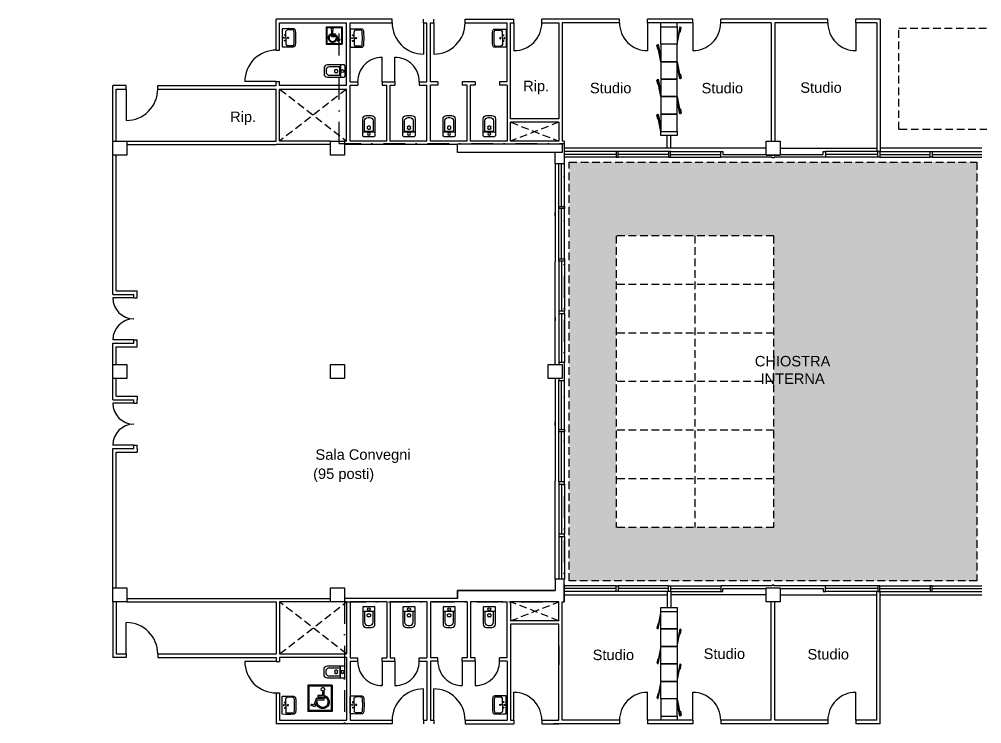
# Model space of a CAD drawing. Header units: millimetres. Extents: x 1461 to 2567, y 872 to 1347.
# Drawn here: x 2232.3 to 2453, y 1056.4 to 1217.8 of the extents above; entities that cross this region are included whole.
import ezdxf

# ---------------------------------------------------------------- set-up
doc = ezdxf.new("R2010")
doc.units = ezdxf.units.MM
for name, pattern in [('CONTINUA', [0]), ('HIDDEN', [0.375, 0.25, -0.125]), ('TRATTO-PUNTO', [1, 0.5, -0.25, 0, -0.25])]:
    doc.linetypes.add(name, pattern=pattern)
for name, color, linetype in [('arredi', 143, 'Continuous'), ('DIVISIONE', 5, 'Continuous'), ('PROIEZIONI', 4, 'CONTINUA'), ('RETINI', 8, 'Continuous'), ('SEZIONI', 7, 'Continuous'), ('TESTO', 7, 'Continuous')]:
    doc.layers.add(name, color=color, linetype=linetype)
doc.styles.add('Arial', font='Arial.ttf')

# ---------------------------------------------------------------- blocks, each defined once
blk = doc.blocks.new('AR029', base_point=(2.753, 4.391))
for p, q in [((2.578, 4.371), (2.578, 3.891)), ((2.579, 4.262), (2.928, 4.262)), ((2.598, 4.391), (2.908, 4.391)), ((2.629, 4.226), (2.629, 3.947)), ((2.855, 4.246), (2.649, 4.246)), ((2.709, 4.118), (2.709, 4.16)), ((2.729, 4.18), (2.78, 4.18)), ((2.8, 4.16), (2.8, 4.118)), ((2.875, 3.947), (2.875, 4.226)), ((2.928, 3.891), (2.928, 4.371)), ((2.78, 4.098), (2.729, 4.098)), ((2.678, 3.791), (2.828, 3.791)), ((2.729, 3.847), (2.775, 3.847))]:
    blk.add_line(p, q)
blk.add_circle((2.753, 4.318), 0.0415)
for centre, radius, start, end in [((2.598, 4.371), 0.02, 90, 180), ((2.649, 4.226), 0.02, 90, 180), ((2.729, 4.16), 0.02, 90, 180), ((2.78, 4.16), 0.02, 0, 90), ((2.855, 4.226), 0.02, 0, 90), ((2.908, 4.371), 0.02, 0, 90), ((2.678, 3.891), 0.1, 180, 270), ((2.729, 3.947), 0.1, 180, 270), ((2.729, 4.118), 0.02, 180, 270), ((2.775, 3.947), 0.1, 270, 0), ((2.78, 4.118), 0.02, 270, 0), ((2.828, 3.891), 0.1, 270, 0)]:
    blk.add_arc(centre, radius, start, end)
blk = doc.blocks.new('SANI202R')
for p, q in [((0.158, 0), (0.158, 0.232)), ((0.158, 0), (0.158, -0.232)), ((0.393, 0.282), (0.208, 0.282)), ((0.393, -0.282), (0.208, -0.282))]:
    blk.add_line(p, q)
blk.add_lwpolyline([(0.02, 0.305), (0.02, 0), (0.02, -0.305, 0.270322), (0.036, -0.325, 0.012971), (0.431, -0.325, 0.351801), (0.504, -0.25, 0.023121), (0.515, 0, 0.023121), (0.504, 0.25, 0.351801), (0.431, 0.325, 0.012971), (0.036, 0.325, 0.270322)], format="xyb", close=True)
for centre, radius in [((0.086, 0), 0.0175), ((0.117, 0.1), 0.015), ((0.23, 0), 0.023), ((0.117, -0.1), 0.015)]:
    blk.add_circle(centre, radius)
for centre, radius, start, end in [((0.208, 0.232), 0.05, 90, 180), ((0.398, 0.233), 0.0491, 20.305, 95.8759), ((-2.256, 0.008), 2.711, 359.8359, 5.134), ((-2.256, -0.008), 2.711, 354.866, 0.1641), ((0.208, -0.232), 0.05, 180, 270), ((0.398, -0.233), 0.0491, 264.1241, 339.695)]:
    blk.add_arc(centre, radius, start, end)
blk = doc.blocks.new('HANDICAP')
for p, q in [((0, 13), (1, 13)), ((0, 13), (0, 11.917)), ((0.042, 12.958), (0.958, 12.958)), ((0.042, 12.958), (0.042, 11.958)), ((0.342, 12.778), (0.342, 12.392)), ((0.4, 12.764), (0.4, 12.571)), ((0.958, 12.958), (0.958, 11.958)), ((1, 13), (1, 11.917)), ((0.308, 12.571), (0.308, 12.513)), ((0.342, 12.392), (0.617, 12.392)), ((0.4, 12.571), (0.587, 12.571)), ((0.4, 12.513), (0.4, 12.45)), ((0.4, 12.513), (0.587, 12.513)), ((0.4, 12.45), (0.658, 12.45)), ((0.587, 12.571), (0.587, 12.513)), ((0.617, 12.392), (0.717, 12.108)), ((0.618, 12.288), (0.649, 12.199)), ((0.658, 12.45), (0.752, 12.185)), ((0.752, 12.185), (0.846, 12.221)), ((0.867, 12.167), (0.846, 12.221)), ((0, 11.917), (1, 11.917)), ((0.042, 11.958), (0.958, 11.958)), ((0.717, 12.108), (0.867, 12.167))]:
    blk.add_line(p, q)
for centre, radius, start, end in [((0.387, 12.837), 0.075, 280.1076, 232.9666), ((0.398, 12.311), 0.275, 109.0883, 335.8906), ((0.398, 12.311), 0.221, 114.0315, 353.9362)]:
    blk.add_arc(centre, radius, start, end)
blk = doc.blocks.new('MODULOPARETEATTREZZATA')
at = {"linetype": 'Continuous'}
for p, q in [((47, 0), (0, 0)), ((0, 0), (0, -50)), ((47, 0), (56.2, -49.1)), ((47, -50), (47, 0)), ((54.3, -49.5), (47, -10.8)), ((0, -50), (47, -50)), ((56.2, -49.1), (54.3, -49.5)), ((54.9, -35.7), (55.9, -35.5)), ((57.1, -47.5), (54.9, -35.7)), ((55.9, -35.5), (58.1, -47.3)), ((58.1, -47.3), (57.1, -47.5))]:
    blk.add_line(p, q, dxfattribs=at)

msp = doc.modelspace()

# ---------------------------------------------------------------- hatches: boundary and pattern name
at = {"layer": 'RETINI'}
h = msp.add_hatch(dxfattribs=at)
h.set_pattern_fill('AR-SAND', color=256, scale=0.2)
h.set_pattern_definition([(37.5, (-292100.401, 422237.991), (-0.32000626, 9.78826475), [0, -7.7216, 0, -8.636, 0, -8.255]), (7.5, (-292100.401, 422237.99), (8.99046566, 14.336502), [0, -4.1656, 0, -6.9596, 0, -2.667]), (327.5, (-292106.649, 422237.991), (15.8198474, 0.0287437), [0, -2.54, 0, -9.144, 0, -11.938]), (317.5, (-292106.649, 422237.99), (15.27112905, 4.45858647), [0, -1.27, 0, -5.9944, 0, -6.858])])
h.paths.add_polyline_path([(1996.97, 1185.11), (1903.53, 1185.11), (1903.53, 1089.12), (1996.97, 1089.12)])
h.paths.add_polyline_path([(1986.5, 1168.22), (1986.5, 1101.37), (1914.26, 1101.37), (1914.26, 1168.22)], flags=16)
h.paths.add_polyline_path([(1968.44, 1157.08), (1968.44, 1101.37), (1932.32, 1101.37), (1932.32, 1157.08)], flags=0)
h.paths.add_polyline_path([(2196.65, 1185.11), (2103.21, 1185.11), (2103.21, 1089.12), (2196.65, 1089.12)])
h.paths.add_polyline_path([(2186.18, 1168.22), (2186.18, 1101.37), (2113.94, 1101.37), (2113.94, 1168.22)], flags=16)
h.paths.add_polyline_path([(2168.12, 1112.51), (2132, 1112.51), (2132, 1157.08), (2168.12, 1157.08)], flags=0)
h.paths.add_polyline_path([(2451.85, 1185.11), (2358.41, 1185.11), (2358.41, 1089.12), (2451.85, 1089.12)])
h.paths.add_polyline_path([(2405.26, 1168.22), (2405.26, 1101.37), (2369.14, 1101.37), (2369.14, 1168.22)], flags=16)
h.paths.add_polyline_path([(1941.66, 1132.93), (1960.19, 1132.93), (1960.19, 1141.87), (1941.66, 1141.87)], flags=8)
h.paths.add_polyline_path([(2142.21, 1132.93), (2160.73, 1132.93), (2160.73, 1141.87), (2142.21, 1141.87)], flags=8)
h.paths.add_polyline_path([(2400.25, 1132.93), (2418.78, 1132.93), (2418.78, 1141.87), (2400.25, 1141.87)], flags=24)

# ---------------------------------------------------------------- linework, layer by layer
at = {"layer": 'arredi'}
for p, q in [((2379.41, 1216.11), (2379.41, 1217.06)), ((2383.17, 1216.11), (2383.17, 1217.06)), ((2379.41, 1058.11), (2379.41, 1057.17)), ((2383.17, 1058.11), (2383.17, 1057.17))]:
    msp.add_line(p, q, dxfattribs=at)
at = {"layer": 'arredi', "ltscale": 0.5}
for p, q in [((2383.17, 1192.11), (2383.17, 1191.19)), ((2383.17, 1191.19), (2379.41, 1191.19)), ((2379.41, 1083.03), (2383.17, 1083.03)), ((2379.41, 1082.11), (2379.41, 1083.03)), ((2383.17, 1083.03), (2383.17, 1082.11))]:
    msp.add_line(p, q, dxfattribs=at)
at = {"layer": 'DIVISIONE', "color": 200, "linetype": 'TRATTO-PUNTO', "ltscale": 10}
for p, q in [((2305.69, 1189.33), (2305.69, 1344.32)), ((2305.69, 1189.33), (2357.21, 1189.33)), ((2357.21, 1189.33), (2357.21, 1084.32)), ((2306.89, 1084.32), (2306.89, 984.63)), ((2306.89, 1084.32), (2357.21, 1084.32))]:
    msp.add_line(p, q, dxfattribs=at)
at = {"layer": 'PROIEZIONI'}
for p, q in [((2325.01, 1217.03), (2325.01, 1209.83)), ((2327.33, 1217.03), (2327.33, 1209.83)), ((2345.73, 1217.03), (2345.73, 1210.63)), ((2376.33, 1217.03), (2376.33, 1210.63)), ((2386.73, 1217.03), (2386.73, 1210.63)), ((2424.09, 1217.03), (2424.09, 1210.63)), ((2315.51, 1203.51), (2315.51, 1209.11)), ((2318.44, 1203.51), (2318.44, 1209.11)), ((2291.22, 1203.57), (2284.02, 1203.57)), ((2256.87, 1201.83), (2256.87, 1194.63)), ((2258.57, 1153.97), (2253.77, 1153.97)), ((2258.57, 1144.37), (2253.77, 1144.37)), ((2258.57, 1129.84), (2253.77, 1129.84)), ((2258.57, 1120.24), (2253.77, 1120.24)), ((2256.87, 1072.39), (2256.87, 1079.59)), ((2291.22, 1070.66), (2284.02, 1070.66)), ((2315.51, 1070.72), (2315.51, 1065.12)), ((2318.44, 1070.72), (2318.44, 1065.12)), ((2333.89, 1070.72), (2333.89, 1065.12)), ((2336.83, 1070.72), (2336.83, 1065.12)), ((2325.01, 1057.19), (2325.01, 1064.39)), ((2327.33, 1057.19), (2327.33, 1064.39)), ((2345.73, 1057.19), (2345.73, 1063.59)), ((2376.33, 1057.19), (2376.33, 1063.59)), ((2386.73, 1057.19), (2386.73, 1063.59)), ((2424.09, 1057.19), (2424.09, 1063.59))]:
    msp.add_line(p, q, dxfattribs=at)
at = {"layer": 'PROIEZIONI', "color": 143, "linetype": 'HIDDEN', "ltscale": 7}
for p, q in [((2292.02, 1201.83), (2307.37, 1189.91)), ((2307.37, 1201.83), (2292.02, 1189.91)), ((2356.01, 1194.25), (2344.97, 1189.91)), ((2344.97, 1194.25), (2356.01, 1189.91)), ((2358.41, 1089.12), (2358.41, 1185.11)), ((2358.41, 1185.11), (2451.85, 1185.11)), ((2451.85, 1185.11), (2451.85, 1089.12)), ((2369.14, 1168.22), (2369.14, 1101.37)), ((2405.26, 1168.22), (2369.14, 1168.22)), ((2387.2, 1168.22), (2387.2, 1101.37)), ((2405.26, 1168.22), (2405.26, 1101.37)), ((2405.26, 1157.08), (2369.14, 1157.08)), ((2405.26, 1145.93), (2369.14, 1145.93)), ((2405.26, 1134.79), (2369.14, 1134.79)), ((2405.26, 1123.65), (2369.14, 1123.65)), ((2405.26, 1112.51), (2369.14, 1112.51)), ((2405.26, 1101.37), (2369.14, 1101.37)), ((2451.85, 1089.12), (2358.41, 1089.12)), ((2307.37, 1072.39), (2292.02, 1084.32)), ((2292.02, 1072.39), (2307.37, 1084.32)), ((2356.01, 1079.98), (2344.97, 1084.32)), ((2344.97, 1079.98), (2356.01, 1084.32))]:
    msp.add_line(p, q, dxfattribs=at)
at = {"layer": 'PROIEZIONI', "ltscale": 0.5}
for p, q in [((2379.41, 1191.19), (2379.41, 1192.11)), ((2403.53, 1188.31), (2357.21, 1188.31)), ((2369.13, 1187.51), (2357.21, 1187.51)), ((2381.13, 1187.51), (2369.61, 1187.51)), ((2381.61, 1187.51), (2393.13, 1187.51)), ((2406.73, 1188.31), (2428.89, 1188.31)), ((2429.12, 1187.51), (2417.13, 1187.51)), ((2429.6, 1187.51), (2441.12, 1187.51)), ((2452.97, 1188.31), (2429.69, 1188.31)), ((2441.6, 1187.51), (2452.97, 1187.51)), ((2369.13, 1186.87), (2357.21, 1186.87)), ((2369.13, 1186.23), (2357.21, 1186.23)), ((2381.13, 1186.87), (2369.61, 1186.87)), ((2381.13, 1186.23), (2369.61, 1186.23)), ((2381.61, 1186.87), (2393.13, 1186.87)), ((2381.61, 1186.23), (2393.13, 1186.23)), ((2429.12, 1186.87), (2417.13, 1186.87)), ((2429.12, 1186.23), (2417.13, 1186.23)), ((2429.6, 1186.87), (2441.12, 1186.87)), ((2429.6, 1186.23), (2441.12, 1186.23)), ((2441.6, 1186.87), (2452.97, 1186.87)), ((2441.6, 1186.23), (2452.97, 1186.23)), ((2355.21, 1184.71), (2355.18, 1163.07)), ((2356.01, 1174.91), (2356.01, 1184.71)), ((2356.65, 1174.91), (2356.65, 1184.71)), ((2357.29, 1174.91), (2357.29, 1184.71)), ((2356.01, 1162.91), (2356.01, 1174.43)), ((2356.65, 1162.91), (2356.65, 1174.43)), ((2357.29, 1162.91), (2357.29, 1174.43)), ((2355.21, 1138.71), (2355.18, 1162.27)), ((2356.01, 1162.43), (2356.01, 1150.91)), ((2356.65, 1162.43), (2356.65, 1150.91)), ((2357.29, 1162.43), (2357.29, 1150.91)), ((2356.01, 1150.43), (2356.01, 1139.19)), ((2356.65, 1150.43), (2356.65, 1139.19)), ((2357.29, 1150.43), (2357.29, 1139.19)), ((2355.21, 1135.51), (2355.18, 1111.95)), ((2356.01, 1123.79), (2356.01, 1135.03)), ((2356.65, 1123.79), (2356.65, 1135.03)), ((2357.29, 1123.79), (2357.29, 1135.03)), ((2356.01, 1111.8), (2356.01, 1123.31)), ((2356.65, 1111.8), (2356.65, 1123.31)), ((2357.29, 1111.8), (2357.29, 1123.31)), ((2355.21, 1089.51), (2355.18, 1111.15)), ((2356.01, 1111.32), (2356.01, 1099.8)), ((2356.65, 1111.32), (2356.65, 1099.8)), ((2357.29, 1111.32), (2357.29, 1099.8)), ((2356.01, 1099.32), (2356.01, 1089.51)), ((2356.65, 1099.32), (2356.65, 1089.51)), ((2357.29, 1099.32), (2357.29, 1089.51)), ((2369.13, 1088), (2357.21, 1088)), ((2381.13, 1088), (2369.61, 1088)), ((2381.61, 1088), (2393.13, 1088)), ((2429.12, 1088), (2417.13, 1088)), ((2429.6, 1088), (2441.12, 1088)), ((2441.6, 1088), (2452.97, 1088)), ((2369.13, 1087.36), (2357.21, 1087.36)), ((2369.13, 1086.72), (2357.21, 1086.72)), ((2357.21, 1085.92), (2380.89, 1085.92)), ((2381.13, 1087.36), (2369.61, 1087.36)), ((2381.13, 1086.72), (2369.61, 1086.72)), ((2381.61, 1087.36), (2393.13, 1087.36)), ((2381.61, 1086.72), (2393.13, 1086.72)), ((2403.53, 1085.92), (2381.69, 1085.92)), ((2406.73, 1085.92), (2428.89, 1085.92)), ((2429.12, 1087.36), (2417.13, 1087.36)), ((2429.12, 1086.72), (2417.13, 1086.72)), ((2429.6, 1087.36), (2441.12, 1087.36)), ((2429.6, 1086.72), (2441.12, 1086.72)), ((2429.69, 1085.92), (2452.97, 1085.92)), ((2441.6, 1087.36), (2452.97, 1087.36)), ((2441.6, 1086.72), (2452.97, 1086.72))]:
    msp.add_line(p, q, dxfattribs=at)
at = {"layer": 'PROIEZIONI', "color": 143, "linetype": 'HIDDEN', "ltscale": 7}
msp.add_lwpolyline([(2433.94, 1215.78), (2454.25, 1215.78), (2454.25, 1192.58), (2433.94, 1192.58)], close=True, dxfattribs=at)
at = {"layer": 'PROIEZIONI'}
for centre, radius, start, end in [((2324.99, 1217.03), 7.19, 180, 270.1184), ((2327.34, 1217.03), 7.19, 269.8816, 0), ((2345.74, 1217.03), 6.39, 269.8816, 0), ((2376.31, 1217.03), 6.39, 180, 270.1184), ((2386.74, 1217.03), 6.39, 269.8816, 0), ((2424.07, 1217.03), 6.39, 180, 270.1184), ((2291.22, 1203.58), 7.19, 90, 180.1184), ((2315.49, 1203.51), 5.59, 89.8816, 180), ((2318.45, 1203.51), 5.59, 0, 90.1184), ((2256.88, 1201.83), 7.19, 269.8816, 0), ((2258.57, 1153.97), 4.8, 180, 270), ((2258.57, 1144.37), 4.8, 90, 180), ((2258.57, 1129.84), 4.8, 180, 270), ((2258.57, 1120.24), 4.8, 90, 180), ((2256.88, 1072.39), 7.19, 0, 90.1184), ((2291.22, 1070.64), 7.19, 179.8816, 270), ((2315.49, 1070.72), 5.59, 180, 270.1184), ((2318.45, 1070.72), 5.59, 269.8816, 0), ((2333.88, 1070.72), 5.59, 180, 270.1184), ((2336.84, 1070.72), 5.59, 269.8816, 0), ((2324.99, 1057.19), 7.19, 89.8816, 180), ((2327.34, 1057.19), 7.19, 0, 90.1184), ((2345.74, 1057.19), 6.39, 0, 90.1184), ((2376.31, 1057.19), 6.39, 89.8816, 180), ((2386.74, 1057.19), 6.39, 0, 90.1184), ((2424.07, 1057.19), 6.39, 89.8816, 180)]:
    msp.add_arc(centre, radius, start, end, dxfattribs=at)
at = {"layer": 'SEZIONI', "ltscale": 0.5}
for p, q in [((2317.81, 1217.83), (2291.22, 1217.83)), ((2291.22, 1210.77), (2291.22, 1217.83)), ((2292.02, 1217.03), (2307.37, 1217.03)), ((2292.02, 1210.77), (2292.02, 1217.03)), ((2307.37, 1202.63), (2307.37, 1217.03)), ((2308.17, 1217.03), (2317.81, 1217.03)), ((2308.17, 1203.51), (2308.17, 1217.03)), ((2317.81, 1217.03), (2317.81, 1217.83)), ((2325.01, 1217.03), (2325.01, 1217.83)), ((2325.01, 1217.03), (2325.77, 1217.03)), ((2325.77, 1203.51), (2325.77, 1217.03)), ((2326.57, 1217.03), (2327.33, 1217.03)), ((2326.57, 1203.51), (2326.57, 1217.03)), ((2327.33, 1217.03), (2327.33, 1217.83)), ((2334.53, 1217.83), (2345.73, 1217.83)), ((2334.53, 1217.03), (2334.53, 1217.83)), ((2334.53, 1217.03), (2344.17, 1217.03)), ((2344.17, 1203.51), (2344.17, 1217.03)), ((2344.97, 1195.05), (2344.97, 1217.03)), ((2344.97, 1217.03), (2345.73, 1217.03)), ((2345.73, 1217.03), (2345.73, 1217.83)), ((2369.93, 1217.83), (2352.13, 1217.83)), ((2352.13, 1217.03), (2352.13, 1217.83)), ((2352.13, 1217.03), (2356.01, 1217.03)), ((2352.47, 1217.03), (2352.47, 1217.03)), ((2352.47, 1217.03), (2352.47, 1217.03)), ((2356.01, 1217.03), (2356.01, 1195.05)), ((2356.81, 1217.03), (2356.81, 1189.91)), ((2369.93, 1217.03), (2356.81, 1217.03)), ((2369.93, 1217.03), (2369.93, 1217.83)), ((2376.33, 1217.03), (2376.33, 1217.83)), ((2386.73, 1217.83), (2376.33, 1217.83)), ((2386.73, 1217.03), (2376.33, 1217.03)), ((2386.73, 1217.03), (2386.73, 1217.83)), ((2393.13, 1217.03), (2393.13, 1217.83)), ((2405.13, 1217.83), (2393.13, 1217.83)), ((2404.73, 1217.03), (2393.13, 1217.03)), ((2404.73, 1217.03), (2404.73, 1189.91)), ((2417.69, 1217.83), (2405.13, 1217.83)), ((2405.53, 1217.03), (2405.53, 1189.91)), ((2417.69, 1217.03), (2405.53, 1217.03)), ((2417.69, 1217.03), (2417.69, 1217.83)), ((2424.09, 1217.03), (2424.09, 1217.83)), ((2429.69, 1217.83), (2424.09, 1217.83)), ((2428.89, 1217.03), (2424.09, 1217.03)), ((2428.89, 1217.03), (2428.89, 1187.51)), ((2429.69, 1217.83), (2429.69, 1187.51)), ((2291.22, 1210.77), (2292.02, 1210.77)), ((2291.22, 1210.77), (2291.22, 1210.77)), ((2253.77, 1189.91), (2253.77, 1202.63)), ((2256.87, 1202.63), (2253.77, 1202.63)), ((2256.87, 1201.83), (2256.87, 1202.63)), ((2264.07, 1202.63), (2291.22, 1202.63)), ((2264.07, 1201.83), (2264.07, 1202.63)), ((2291.22, 1202.63), (2291.22, 1203.57)), ((2291.22, 1203.57), (2292.02, 1203.57)), ((2292.02, 1202.63), (2292.02, 1203.57)), ((2307.37, 1202.63), (2292.02, 1202.63)), ((2308.17, 1203.51), (2309.91, 1203.51)), ((2308.17, 1189.91), (2308.17, 1202.71)), ((2308.17, 1202.71), (2309.91, 1202.71)), ((2309.91, 1203.51), (2309.91, 1202.71)), ((2315.51, 1203.51), (2318.44, 1203.51)), ((2315.51, 1203.51), (2315.51, 1202.71)), ((2315.51, 1202.71), (2316.57, 1202.71)), ((2316.57, 1189.91), (2316.57, 1202.71)), ((2317.37, 1189.91), (2317.37, 1202.71)), ((2317.37, 1202.71), (2318.44, 1202.71)), ((2318.44, 1203.51), (2318.44, 1202.71)), ((2324.04, 1203.51), (2324.04, 1202.71)), ((2324.04, 1203.51), (2325.77, 1203.51)), ((2324.04, 1202.71), (2325.77, 1202.71)), ((2325.77, 1189.91), (2325.77, 1202.71)), ((2328.29, 1203.51), (2326.57, 1203.51)), ((2326.57, 1189.91), (2326.57, 1202.71)), ((2328.29, 1202.71), (2326.57, 1202.71)), ((2328.29, 1203.51), (2328.29, 1202.71)), ((2333.89, 1203.51), (2333.89, 1202.71)), ((2336.83, 1203.51), (2333.89, 1203.51)), ((2334.97, 1202.71), (2333.89, 1202.71)), ((2334.97, 1189.91), (2334.97, 1202.71)), ((2335.77, 1189.91), (2335.77, 1202.71)), ((2336.83, 1202.71), (2335.77, 1202.71)), ((2336.83, 1203.51), (2336.83, 1202.71)), ((2344.17, 1203.51), (2342.43, 1203.51)), ((2342.43, 1203.51), (2342.43, 1202.71)), ((2344.17, 1202.71), (2342.43, 1202.71)), ((2344.17, 1202.71), (2344.17, 1189.91)), ((2254.57, 1189.91), (2254.57, 1201.83)), ((2254.57, 1201.83), (2256.87, 1201.83)), ((2264.07, 1201.83), (2291.22, 1201.83)), ((2264.07, 1201.83), (2264.07, 1201.83)), ((2264.07, 1201.83), (2264.07, 1201.83)), ((2291.22, 1189.91), (2291.22, 1201.83)), ((2291.22, 1189.91), (2291.22, 1201.83)), ((2292.02, 1189.91), (2292.02, 1201.83)), ((2292.02, 1189.91), (2292.02, 1201.83)), ((2292.02, 1201.83), (2307.37, 1201.83)), ((2307.37, 1189.91), (2307.37, 1201.83)), ((2356.01, 1195.05), (2344.97, 1195.05)), ((2344.97, 1189.91), (2344.97, 1194.25)), ((2356.01, 1194.25), (2344.97, 1194.25)), ((2356.01, 1194.25), (2356.01, 1189.91)), ((2253.77, 1189.91), (2256.97, 1189.91)), ((2253.77, 1186.71), (2253.77, 1189.91)), ((2256.97, 1189.91), (2291.22, 1189.91)), ((2256.97, 1189.91), (2256.97, 1186.71)), ((2303.69, 1189.91), (2292.02, 1189.91)), ((2303.69, 1189.91), (2292.02, 1189.91)), ((2303.69, 1189.91), (2306.89, 1189.91)), ((2303.69, 1186.71), (2303.69, 1189.91)), ((2306.89, 1189.91), (2306.89, 1186.71)), ((2307.37, 1189.91), (2306.89, 1189.91)), ((2316.57, 1189.91), (2308.17, 1189.91)), ((2325.77, 1189.91), (2317.37, 1189.91)), ((2334.97, 1189.91), (2326.57, 1189.91)), ((2332.81, 1189.31), (2356.81, 1189.31)), ((2332.81, 1187.31), (2332.81, 1189.31)), ((2344.17, 1189.91), (2335.77, 1189.91)), ((2356.01, 1189.91), (2344.97, 1189.91)), ((2357.21, 1189.91), (2356.81, 1189.91)), ((2356.81, 1189.31), (2356.81, 1187.31)), ((2357.21, 1189.91), (2357.21, 1184.71)), ((2380.89, 1188.3), (2380.89, 1191.19)), ((2381.69, 1188.3), (2381.69, 1191.19)), ((2403.53, 1189.91), (2406.73, 1189.91)), ((2403.53, 1186.71), (2403.53, 1189.91)), ((2406.73, 1189.91), (2406.73, 1186.71)), ((2256.97, 1189.11), (2291.22, 1189.11)), ((2291.22, 1189.11), (2291.22, 1189.11)), ((2303.69, 1189.11), (2291.22, 1189.11)), ((2303.69, 1189.11), (2292.02, 1189.11)), ((2332.81, 1189.11), (2306.89, 1189.11)), ((2332.81, 1189.11), (2306.89, 1189.11)), ((2332.81, 1189.11), (2306.89, 1189.11)), ((2332.81, 1187.31), (2332.81, 1189.11)), ((2355.21, 1187.31), (2332.81, 1187.31)), ((2356.81, 1187.31), (2332.81, 1187.31)), ((2355.21, 1184.71), (2355.21, 1187.31)), ((2369.61, 1187.51), (2369.13, 1187.51)), ((2369.13, 1187.51), (2369.13, 1186.23)), ((2369.61, 1186.23), (2369.61, 1187.51)), ((2381.69, 1187.51), (2380.89, 1187.51)), ((2381.61, 1187.51), (2381.13, 1187.51)), ((2381.13, 1187.51), (2381.13, 1186.23)), ((2381.61, 1186.23), (2381.61, 1187.51)), ((2393.13, 1187.51), (2393.61, 1187.51)), ((2393.13, 1186.23), (2393.13, 1187.51)), ((2393.61, 1187.51), (2393.61, 1186.87)), ((2416.65, 1187.51), (2417.13, 1187.51)), ((2416.65, 1186.87), (2416.65, 1187.51)), ((2417.13, 1187.51), (2417.13, 1186.23)), ((2429.69, 1187.51), (2428.89, 1187.51)), ((2429.12, 1187.51), (2429.6, 1187.51)), ((2429.12, 1186.23), (2429.12, 1187.51)), ((2429.6, 1187.51), (2429.6, 1186.23)), ((2441.12, 1187.51), (2441.6, 1187.51)), ((2441.12, 1186.23), (2441.12, 1187.51)), ((2441.6, 1187.51), (2441.6, 1186.23)), ((2253.77, 1154.77), (2253.77, 1186.71)), ((2256.97, 1186.71), (2253.77, 1186.71)), ((2254.57, 1155.57), (2254.57, 1186.71)), ((2306.89, 1186.71), (2303.69, 1186.71)), ((2369.13, 1186.23), (2369.61, 1186.23)), ((2381.13, 1186.23), (2381.61, 1186.23)), ((2404.89, 1186.23), (2393.13, 1186.23)), ((2393.61, 1186.87), (2403.53, 1186.87)), ((2403.53, 1186.87), (2403.53, 1186.71)), ((2406.73, 1186.71), (2403.53, 1186.71)), ((2403.53, 1186.71), (2406.73, 1186.71)), ((2404.89, 1186.07), (2404.89, 1186.23)), ((2405.37, 1186.07), (2404.89, 1186.07)), ((2405.37, 1186.23), (2405.37, 1186.07)), ((2417.13, 1186.23), (2405.37, 1186.23)), ((2406.73, 1186.71), (2406.73, 1186.87)), ((2406.73, 1186.87), (2416.65, 1186.87)), ((2429.6, 1186.23), (2429.12, 1186.23)), ((2441.6, 1186.23), (2441.12, 1186.23)), ((2357.21, 1184.71), (2355.21, 1184.71)), ((2356.01, 1174.43), (2356.01, 1174.91)), ((2356.01, 1174.91), (2357.29, 1174.91)), ((2357.29, 1174.43), (2356.01, 1174.43)), ((2357.29, 1174.91), (2357.29, 1174.43)), ((2355.21, 1172.71), (2355.21, 1173.51)), ((2355.18, 1163.07), (2355.18, 1162.27)), ((2356.01, 1162.43), (2356.01, 1162.91)), ((2356.01, 1162.91), (2357.29, 1162.91)), ((2357.29, 1162.91), (2357.29, 1162.43)), ((2357.29, 1162.43), (2356.01, 1162.43)), ((2253.77, 1154.77), (2258.57, 1154.78)), ((2254.57, 1155.57), (2259.37, 1155.58)), ((2258.57, 1153.97), (2258.57, 1154.78)), ((2258.57, 1153.97), (2259.37, 1153.97)), ((2259.37, 1154.78), (2259.37, 1155.58)), ((2259.37, 1153.97), (2259.37, 1154.78)), ((2356.01, 1150.91), (2356.01, 1150.43)), ((2357.29, 1150.91), (2356.01, 1150.91)), ((2356.01, 1150.43), (2357.29, 1150.43)), ((2357.29, 1150.43), (2357.29, 1150.91)), ((2355.21, 1149.51), (2355.21, 1148.71)), ((2253.77, 1143.57), (2258.57, 1143.58)), ((2253.77, 1138.71), (2253.77, 1143.57)), ((2258.57, 1144.37), (2259.37, 1144.37)), ((2258.57, 1143.58), (2258.57, 1144.37)), ((2259.37, 1143.58), (2259.37, 1144.37)), ((2259.37, 1142.78), (2259.37, 1143.58)), ((2254.57, 1142.77), (2259.37, 1142.78)), ((2254.57, 1138.71), (2254.57, 1142.77)), ((2253.77, 1138.71), (2256.97, 1138.71)), ((2253.77, 1135.51), (2253.77, 1138.71)), ((2256.97, 1138.71), (2256.97, 1135.51)), ((2303.69, 1138.71), (2306.89, 1138.71)), ((2303.69, 1135.51), (2303.69, 1138.71)), ((2306.89, 1138.71), (2306.89, 1135.51)), ((2353.61, 1138.71), (2356.81, 1138.71)), ((2353.61, 1135.51), (2353.61, 1138.71)), ((2356.01, 1139.19), (2356.01, 1138.71)), ((2357.29, 1139.19), (2356.01, 1139.19)), ((2356.01, 1138.71), (2356.81, 1138.71)), ((2356.81, 1138.71), (2356.81, 1135.51)), ((2356.81, 1138.71), (2356.81, 1135.51)), ((2357.29, 1135.03), (2357.29, 1139.19)), ((2253.77, 1130.65), (2253.77, 1135.51)), ((2256.97, 1135.51), (2253.77, 1135.51)), ((2254.57, 1131.45), (2254.57, 1135.51)), ((2306.89, 1135.51), (2303.69, 1135.51)), ((2356.81, 1135.51), (2353.61, 1135.51)), ((2356.81, 1135.51), (2356.01, 1135.51)), ((2356.01, 1135.51), (2356.01, 1135.03)), ((2356.01, 1135.03), (2357.29, 1135.03)), ((2253.77, 1130.65), (2258.57, 1130.64)), ((2254.57, 1131.45), (2259.37, 1131.44)), ((2258.57, 1129.84), (2258.57, 1130.64)), ((2258.57, 1129.84), (2259.37, 1129.84)), ((2259.37, 1131.44), (2259.37, 1130.64)), ((2259.37, 1129.84), (2259.37, 1130.64)), ((2355.21, 1124.71), (2355.21, 1125.51)), ((2356.01, 1123.31), (2356.01, 1123.79)), ((2356.01, 1123.79), (2357.29, 1123.79)), ((2357.29, 1123.31), (2356.01, 1123.31)), ((2357.29, 1123.79), (2357.29, 1123.31)), ((2253.77, 1087.52), (2253.77, 1119.45)), ((2253.77, 1119.45), (2258.57, 1119.44)), ((2254.57, 1087.52), (2254.57, 1118.65)), ((2254.57, 1118.65), (2259.37, 1118.64)), ((2258.57, 1120.24), (2259.37, 1120.24)), ((2258.57, 1119.44), (2258.57, 1120.24)), ((2259.37, 1119.44), (2259.37, 1120.24)), ((2259.37, 1119.44), (2259.37, 1118.64)), ((2355.18, 1111.15), (2355.18, 1111.95)), ((2356.01, 1111.8), (2356.01, 1111.32)), ((2357.29, 1111.8), (2356.01, 1111.8)), ((2356.01, 1111.32), (2357.29, 1111.32)), ((2357.29, 1111.32), (2357.29, 1111.8)), ((2356.01, 1099.8), (2356.01, 1099.32)), ((2357.29, 1099.8), (2356.01, 1099.8)), ((2356.01, 1099.32), (2357.29, 1099.32)), ((2357.29, 1099.32), (2357.29, 1099.8)), ((2355.21, 1089.51), (2355.21, 1086.92)), ((2357.21, 1089.51), (2355.21, 1089.51)), ((2357.21, 1084.32), (2357.21, 1089.51)), ((2369.13, 1088), (2369.61, 1088)), ((2369.13, 1086.72), (2369.13, 1088)), ((2369.61, 1088), (2369.61, 1086.72)), ((2381.13, 1088), (2381.61, 1088)), ((2381.13, 1086.72), (2381.13, 1088)), ((2381.61, 1088), (2381.61, 1086.72)), ((2393.13, 1088), (2393.13, 1086.72)), ((2404.89, 1088), (2393.13, 1088)), ((2404.89, 1088.16), (2404.89, 1088)), ((2405.37, 1088.16), (2404.89, 1088.16)), ((2405.37, 1088), (2405.37, 1088.16)), ((2417.13, 1088), (2405.37, 1088)), ((2417.13, 1086.72), (2417.13, 1088)), ((2429.12, 1088), (2429.12, 1086.72)), ((2429.6, 1088), (2429.12, 1088)), ((2429.6, 1086.72), (2429.6, 1088)), ((2441.12, 1088), (2441.12, 1086.72)), ((2441.6, 1088), (2441.12, 1088)), ((2441.6, 1086.72), (2441.6, 1088)), ((2253.77, 1087.52), (2256.97, 1087.52)), ((2253.77, 1084.32), (2253.77, 1087.52)), ((2256.97, 1087.52), (2256.97, 1084.32)), ((2303.69, 1087.52), (2306.89, 1087.52)), ((2303.69, 1084.32), (2303.69, 1087.52)), ((2306.89, 1087.52), (2306.89, 1084.32)), ((2355.21, 1086.92), (2332.81, 1086.92)), ((2332.81, 1086.92), (2355.21, 1086.92)), ((2332.81, 1086.92), (2332.81, 1085.12)), ((2332.81, 1085.12), (2332.81, 1086.92)), ((2369.61, 1086.72), (2369.13, 1086.72)), ((2380.89, 1086.72), (2380.89, 1083.03)), ((2381.61, 1086.72), (2381.13, 1086.72)), ((2381.69, 1086.72), (2381.69, 1083.03)), ((2393.13, 1086.72), (2393.61, 1086.72)), ((2393.61, 1086.72), (2393.61, 1087.36)), ((2393.61, 1087.36), (2403.53, 1087.36)), ((2403.53, 1087.52), (2406.73, 1087.52)), ((2403.53, 1084.32), (2403.53, 1087.52)), ((2403.53, 1087.52), (2406.73, 1087.52)), ((2403.53, 1087.36), (2403.53, 1087.52)), ((2406.73, 1087.52), (2406.73, 1084.32)), ((2406.73, 1087.52), (2406.73, 1087.36)), ((2406.73, 1087.36), (2416.65, 1087.36)), ((2416.65, 1087.36), (2416.65, 1086.72)), ((2416.65, 1086.72), (2417.13, 1086.72)), ((2428.89, 1057.19), (2428.89, 1086.72)), ((2429.12, 1086.72), (2429.6, 1086.72)), ((2429.69, 1056.39), (2429.69, 1086.72)), ((2441.12, 1086.72), (2441.6, 1086.72)), ((2256.97, 1084.32), (2253.77, 1084.32)), ((2253.77, 1084.32), (2253.77, 1071.59)), ((2254.57, 1084.32), (2254.57, 1072.39)), ((2256.97, 1085.12), (2303.69, 1085.12)), ((2256.97, 1084.32), (2291.22, 1084.32)), ((2291.22, 1084.32), (2291.22, 1072.39)), ((2292.02, 1084.32), (2292.02, 1072.39)), ((2292.02, 1084.32), (2292.02, 1072.39)), ((2303.69, 1084.32), (2292.02, 1084.32)), ((2303.69, 1084.32), (2292.02, 1084.32)), ((2306.89, 1084.32), (2303.69, 1084.32)), ((2332.81, 1085.12), (2306.89, 1085.12)), ((2332.81, 1085.12), (2306.89, 1085.12)), ((2332.81, 1085.12), (2306.89, 1085.12)), ((2307.37, 1084.32), (2306.89, 1084.32)), ((2307.37, 1084.32), (2307.37, 1072.39)), ((2316.57, 1084.32), (2308.17, 1084.32)), ((2308.17, 1084.32), (2308.17, 1071.52)), ((2316.57, 1084.32), (2316.57, 1071.52)), ((2325.77, 1084.32), (2317.37, 1084.32)), ((2317.37, 1084.32), (2317.37, 1071.52)), ((2325.77, 1084.32), (2325.77, 1071.52)), ((2326.57, 1084.32), (2326.57, 1071.52)), ((2334.97, 1084.32), (2326.57, 1084.32)), ((2334.97, 1084.32), (2334.97, 1071.52)), ((2343.22, 1084.32), (2335.77, 1084.32)), ((2335.77, 1084.32), (2335.77, 1071.52)), ((2342.74, 1084.32), (2344.17, 1084.32)), ((2344.17, 1071.52), (2344.17, 1084.32)), ((2344.97, 1084.32), (2344.97, 1079.98)), ((2356.01, 1084.32), (2344.97, 1084.32)), ((2356.01, 1079.98), (2356.01, 1084.32)), ((2356.01, 1079.98), (2356.01, 1084.32)), ((2356.81, 1057.19), (2356.81, 1084.32)), ((2356.81, 1084.32), (2357.21, 1084.32)), ((2406.73, 1084.32), (2403.53, 1084.32)), ((2404.73, 1057.19), (2404.73, 1084.32)), ((2405.53, 1057.19), (2405.53, 1084.32)), ((2356.01, 1079.98), (2344.97, 1079.98)), ((2344.97, 1079.18), (2344.97, 1057.19)), ((2356.01, 1079.18), (2344.97, 1079.18)), ((2356.01, 1057.19), (2356.01, 1079.18)), ((2254.57, 1072.39), (2256.87, 1072.39)), ((2256.87, 1072.39), (2256.87, 1071.59)), ((2264.07, 1072.39), (2291.22, 1072.39)), ((2264.07, 1072.39), (2264.07, 1072.39)), ((2264.07, 1072.39), (2264.07, 1072.39)), ((2264.07, 1072.39), (2264.07, 1071.59)), ((2292.02, 1072.39), (2307.37, 1072.39)), ((2356.01, 1074.21), (2356.01, 1069.87)), ((2256.87, 1071.59), (2253.77, 1071.59)), ((2264.07, 1071.59), (2291.22, 1071.59)), ((2291.22, 1071.59), (2291.22, 1070.66)), ((2291.22, 1070.66), (2292.02, 1070.66)), ((2292.02, 1071.59), (2292.02, 1070.66)), ((2307.37, 1071.59), (2292.02, 1071.59)), ((2307.37, 1071.59), (2307.37, 1057.19)), ((2308.17, 1071.52), (2309.91, 1071.52)), ((2308.17, 1070.72), (2308.17, 1057.19)), ((2308.17, 1070.72), (2309.91, 1070.72)), ((2309.91, 1070.72), (2309.91, 1071.52)), ((2315.51, 1071.52), (2316.57, 1071.52)), ((2315.51, 1070.72), (2315.51, 1071.52)), ((2315.51, 1070.72), (2318.44, 1070.72)), ((2317.37, 1071.52), (2318.44, 1071.52)), ((2318.44, 1070.72), (2318.44, 1071.52)), ((2324.04, 1070.72), (2324.04, 1071.52)), ((2324.04, 1071.52), (2325.77, 1071.52)), ((2324.04, 1070.72), (2325.77, 1070.72)), ((2325.77, 1070.72), (2325.77, 1057.19)), ((2328.29, 1071.52), (2326.57, 1071.52)), ((2326.57, 1070.72), (2326.57, 1057.19)), ((2328.29, 1070.72), (2326.57, 1070.72)), ((2328.29, 1070.72), (2328.29, 1071.52)), ((2333.89, 1070.72), (2333.89, 1071.52)), ((2334.97, 1071.52), (2333.89, 1071.52)), ((2336.83, 1070.72), (2333.89, 1070.72)), ((2336.83, 1071.52), (2335.77, 1071.52)), ((2336.83, 1070.72), (2336.83, 1071.52)), ((2344.17, 1071.52), (2342.43, 1071.52)), ((2342.43, 1070.72), (2342.43, 1071.52)), ((2344.17, 1070.72), (2342.43, 1070.72)), ((2344.17, 1070.72), (2344.17, 1057.19)), ((2291.22, 1063.46), (2292.02, 1063.46)), ((2291.22, 1063.46), (2291.22, 1063.46)), ((2291.22, 1063.46), (2291.22, 1056.39)), ((2291.22, 1063.46), (2291.22, 1056.39)), ((2292.02, 1063.46), (2292.02, 1057.19)), ((2292.02, 1057.19), (2307.37, 1057.19)), ((2308.17, 1057.19), (2317.81, 1057.19)), ((2317.81, 1057.19), (2317.81, 1056.39)), ((2325.01, 1057.19), (2325.77, 1057.19)), ((2325.01, 1057.19), (2325.01, 1056.39)), ((2326.57, 1057.19), (2327.33, 1057.19)), ((2327.33, 1057.19), (2327.33, 1056.39)), ((2334.53, 1057.19), (2344.17, 1057.19)), ((2334.53, 1057.19), (2334.53, 1056.39)), ((2344.97, 1057.19), (2345.73, 1057.19)), ((2345.73, 1057.19), (2345.73, 1056.39)), ((2352.13, 1057.19), (2356.01, 1057.19)), ((2352.13, 1057.19), (2352.13, 1056.39)), ((2356.01, 1057.19), (2355.61, 1057.19)), ((2369.93, 1057.19), (2356.81, 1057.19)), ((2369.93, 1057.19), (2369.93, 1056.39)), ((2376.33, 1057.19), (2376.33, 1056.39)), ((2386.73, 1057.19), (2376.33, 1057.19)), ((2386.73, 1057.19), (2386.73, 1056.39)), ((2393.13, 1057.19), (2393.13, 1056.39)), ((2404.73, 1057.19), (2393.13, 1057.19)), ((2417.69, 1057.19), (2405.53, 1057.19)), ((2417.69, 1057.19), (2417.69, 1056.39)), ((2424.09, 1057.19), (2424.09, 1056.39)), ((2428.89, 1057.19), (2424.09, 1057.19)), ((2317.81, 1056.39), (2291.22, 1056.39)), ((2317.81, 1056.39), (2291.22, 1056.39)), ((2334.53, 1056.39), (2345.73, 1056.39)), ((2352.13, 1056.39), (2356.01, 1056.39)), ((2369.93, 1056.39), (2354.81, 1056.39)), ((2386.73, 1056.39), (2376.33, 1056.39)), ((2405.13, 1056.39), (2393.13, 1056.39)), ((2417.69, 1056.39), (2405.13, 1056.39)), ((2429.69, 1056.39), (2424.09, 1056.39))]:
    msp.add_line(p, q, dxfattribs=at)
at = {"layer": 'SEZIONI'}
for p, q in [((2315.51, 1065.12), (2315.23, 1065.12)), ((2318.44, 1065.12), (2318.72, 1065.12))]:
    msp.add_line(p, q, dxfattribs=at)

# ---------------------------------------------------------------- block references
at = {"layer": 'arredi', "ltscale": 0.5}
for name, p, xscale, yscale, zscale in [('HANDICAP', (2302.7, 1168.76), 3.64, 3.64, 3.64), ('SANI202R', (2292.45, 1213.58), 6.4, 6.4, 6.4), ('SANI202R', (2308.07, 1213.5), 6.4, 6.4, 6.4), ('SANI202R', (2344.08, 1213.5), -6.4, 6.4, 6.4), ('AR029', (2312.47, 1083.24), 8, 8, 8), ('AR029', (2321.67, 1083.24), 8, 8, 8), ('AR029', (2330.87, 1083.24), 8, 8, 8), ('AR029', (2340.07, 1083.24), 8, 8, 8)]:
    msp.add_blockref(name, p, dxfattribs=dict(at, xscale=xscale, yscale=yscale, zscale=zscale))
at = {"layer": 'arredi', "yscale": 0.08000000000000002, "zscale": 0.08000000000000002, "rotation": 180}
for p, xscale in [((2379.41, 1212.11), -0.08000000000000002), ((2383.17, 1208.11), 0.08000000000000002), ((2383.17, 1200.11), 0.08000000000000002), ((2383.17, 1192.11), 0.08000000000000002), ((2379.41, 1074.11), -0.08000000000000002), ((2379.41, 1066.11), -0.08000000000000002)]:
    msp.add_blockref('MODULOPARETEATTREZZATA', p, dxfattribs=dict(at, xscale=xscale))
at = {"layer": 'arredi', "ltscale": 0.5}
for name, p, xscale, yscale, zscale, rotation in [('AR029', (2307, 1205.96), 8, 8, 8, 270), ('AR029', (2312.47, 1190.98), -8, 8, 8, 180), ('AR029', (2321.67, 1190.98), -8, 8, 8, 180), ('AR029', (2330.87, 1190.98), -8, 8, 8, 180), ('AR029', (2340.07, 1190.98), -8, 8, 8, 180), ('AR029', (2307, 1068.26), -8, 8, 8, 270), ('HANDICAP', (2304.09, 992.43), -5.600000000000001, 5.600000000000001, 5.600000000000001, 359.9999999999997), ('SANI202R', (2292.45, 1060.64), -6.4, 6.4, 6.4, 180), ('SANI202R', (2308.07, 1060.72), -6.4, 6.4, 6.4, 180), ('SANI202R', (2344.08, 1060.72), 6.4, 6.4, 6.4, 180)]:
    msp.add_blockref(name, p, dxfattribs=dict(at, xscale=xscale, yscale=yscale, zscale=zscale, rotation=rotation))
at = {"layer": 'arredi', "yscale": 0.08000000000000002, "zscale": 0.08000000000000002}
for p, xscale in [((2379.41, 1208.11), 0.08000000000000002), ((2379.41, 1200.11), 0.08000000000000002), ((2383.17, 1082.11), -0.08000000000000002), ((2383.17, 1074.11), -0.08000000000000002), ((2383.17, 1066.11), -0.08000000000000002), ((2379.41, 1062.11), 0.08000000000000002)]:
    msp.add_blockref('MODULOPARETEATTREZZATA', p, dxfattribs=dict(at, xscale=xscale))

# ---------------------------------------------------------------- texts
at = {"layer": 'TESTO', "ltscale": 0.5, "style": 'Arial'}
for s, p in [('Rip.', (2347.84, 1201.35)), ('Studio', (2363.15, 1200.88)), ('Studio', (2388.75, 1200.85)), ('Studio', (2411.37, 1200.98)), ('Rip.', (2280.66, 1194.29)), ('Sala Convegni', (2300.23, 1116.88)), ('(95 posti)', (2299.7, 1112.49)), ('Studio', (2363.77, 1070.98)), ('Studio', (2389.22, 1071.24)), ('Studio', (2413.02, 1071.12))]:
    msp.add_text(s, height=2.4, dxfattribs=at).set_placement(p)
at = {"layer": 'TESTO', "insert": (2397.57, 1140.68), "char_height": 2.4, "width": 24.0666, "attachment_point": 1, "style": 'Arial'}
msp.add_mtext('\\pxqc;CHIOSTRA INTERNA', dxfattribs=at)

doc.saveas('drawing.dxf')
